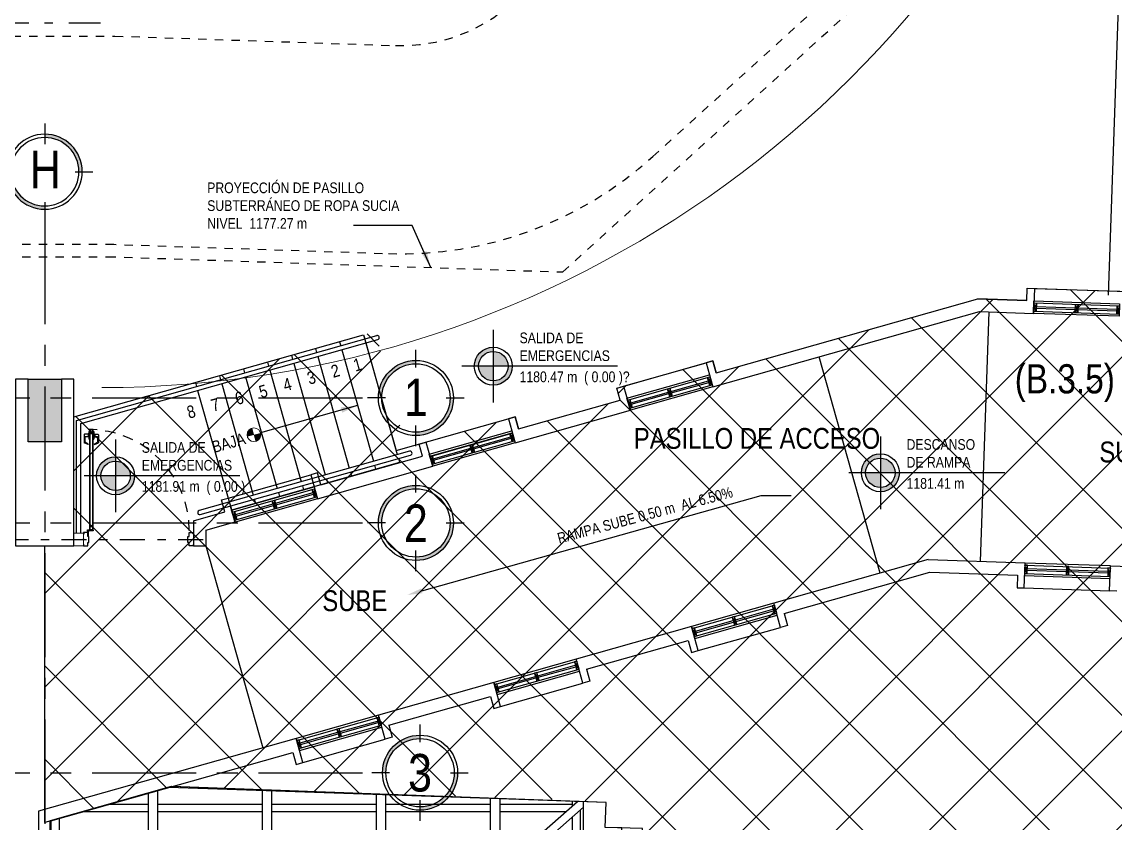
# Model space of a CAD drawing. Extents: x -28 to 149, y -33 to 76.
# Drawn here: x 55.72 to 68.86, y 29.67 to 39.29 of the extents above; entities that cross this region are included whole.
import ezdxf
from ezdxf import colors
from ezdxf.entities.mleader import LeaderData, LeaderLine
from ezdxf.enums import TextEntityAlignment as Align
from ezdxf.math import Vec2, Vec3

# ---------------------------------------------------------------- set-up
doc = ezdxf.new("R2010")
doc.units = 0
for name, pattern in [('CENTER', [2, 1.25, -0.25, 0.25, -0.25]), ('DASHDOT', [1, 0.5, -0.25, 0, -0.25]), ('DASHDOT2', [12.7, 6.35, -3.175, 0, -3.175]), ('HIDDEN2', [0.1875, 0.125, -0.0625]), ('STYLE_01', [0.15, 0.1, -0.05])]:
    doc.linetypes.add(name, pattern=pattern)
for name, color, linetype in [('arq-columnas', 5, 'Continuous'), ('arq-ejes', 1, 'DASHDOT2'), ('arq-ejes-circulo', 3, 'Continuous'), ('arq-ejes-principales', 1, 'CENTER'), ('arq-ejes-text', 2, 'Continuous'), ('arq-escaleras', 1, 'Continuous'), ('arq-escaleras-tex', 3, 'Continuous'), ('arq-existente', 3, 'DASHDOT2'), ('arq-hatch', 252, 'Continuous'), ('arq-niveles', 1, 'Continuous'), ('arq-pared mamposteria', 4, 'Continuous'), ('arq-paredes-liv', 3, 'Continuous'), ('arq-proyeccion', 251, 'STYLE_01'), ('arq-proyección edificios anexos', 250, 'Continuous'), ('arq-puertas', 2, 'Continuous'), ('arq-techo', 1, 'Continuous'), ('arq-text-area', 3, 'Continuous'), ('arq-ventanas', 2, 'Continuous')]:
    doc.layers.add(name, color=color, linetype=linetype)
doc.layers.add('mv', color=191, linetype='Continuous', plot=False)
doc.styles.add('dape 1', font='swissck.ttf', dxfattribs={"height": 4})
doc.styles.add('dape 2', font='ARIALN.TTF', dxfattribs={"height": 2.5})
doc.dimstyles.new('dape', dxfattribs={"dimtxt": 2.5, "dimasz": 2, "dimexe": 1, "dimexo": 1, "dimgap": 1, "dimtad": 1, "dimzin": 1, "dimtxsty": 'dape 2', "dimcen": 30, "dimclrd": 1, "dimclre": 1, "dimclrt": 256, "dimazin": 0, "dimtfac": 1, "dimtmove": 0, "dimatfit": 3, "dimfxl": 1, "dimarcsym": 0})

# ---------------------------------------------------------------- blocks, each defined once
blk = doc.blocks.new('DIV-V')
for p, q in [((0.03, 0.04), (0, -0.06)), ((0.03, -0.06), (0, 0.04))]:
    blk.add_line(p, q)
blk.add_lwpolyline([(0.03, 0.04), (0.03, -0.06), (0, -0.06), (0, 0.04)], close=True)
blk = doc.blocks.new('ventana 1')
for p, q in [((0.175, 1.029), (0.175, 0)), ((0.215, 0.999), (0.215, 0.529)), ((0.235, 0.999), (0.235, 0.529)), ((0.275, 1.029), (0.275, 0)), ((0.215, 0.499), (0.215, 0.03)), ((0.235, 0.499), (0.235, 0.03))]:
    blk.add_line(p, q)
blk.add_lwpolyline([(0.15, 1.029), (0.3, 1.029), (0.3, 0), (0.15, 0)], close=True)
at = {"rotation": 269.9993686240272}
for p in [(0.235, 1.029), (0.235, 0.529), (0.235, 0.03)]:
    blk.add_blockref('DIV-V', p, dxfattribs=at)
blk = doc.blocks.new('*U156')
at = {"linetype": 'Continuous'}
h = blk.add_hatch(color=251, dxfattribs=at)
h.paths.add_polyline_path([(0.1643, 0.326), (0.1803, 0.326, -0.414214), (0, 0.1457), (0, 0.1617, 0.414214)])
h.paths.add_polyline_path([(-0.1643, 0.326), (-0.1803, 0.326, -0.414214), (0, 0.5063), (0, 0.4903, 0.414214)])
for p, q in [((0, 0.5577), (0, 0.4724)), ((0, 0.5432), (0, 0.4579)), ((-0.1464, 0.326), (-0.2317, 0.326)), ((0.1464, 0.326), (0.2317, 0.326)), ((0, 0.1796), (0, 0.0943))]:
    blk.add_line(p, q, dxfattribs=at)
at = {"linetype": 'CENTER', "ltscale": 0.7}
blk.add_line((0, 0.1457), (0, 0.1457), dxfattribs=at)
at = {"linetype": 'Continuous'}
for radius in [0.1803, 0.1643]:
    blk.add_circle((0, 0.326), radius, dxfattribs=at)
blk = doc.blocks.new('Torre Sur')
blk.add_line((-6.301, 37.238), (-6.141, 41.885))
blk = doc.blocks.new('*U151')
for p, q in [((-0.13, -1.139), (-0.179, -1.158)), ((-0.179, -1.255), (-0.179, -1.158)), ((-0.128, -1.142), (-0.169, -1.167)), ((-0.169, -1.233), (-0.169, -1.167)), ((-0.128, -1.142), (-0.13, -1.139)), ((-0.057, -1.142), (-0.055, -1.139)), ((-0.057, -1.142), (-0.016, -1.167)), ((-0.055, -1.139), (-0.006, -1.158)), ((-0.016, -1.233), (-0.016, -1.167)), ((-0.006, -1.255), (-0.006, -1.158)), ((-0.128, -1.26), (-0.174, -1.26)), ((-0.134, -1.228), (-0.169, -1.228)), ((-0.128, -1.235), (-0.167, -1.235)), ((-0.134, -1.228), (-0.128, -1.235)), ((-0.128, -1.265), (-0.128, -1.23)), ((-0.123, -1.23), (-0.128, -1.23)), ((-0.123, -1.265), (-0.128, -1.265)), ((-0.123, -1.293), (-0.123, -1.203)), ((-0.115, -1.203), (-0.123, -1.203)), ((-0.115, -1.293), (-0.123, -1.293)), ((-0.07, -1.203), (-0.062, -1.203)), ((-0.07, -1.293), (-0.062, -1.293)), ((-0.062, -1.293), (-0.062, -1.203)), ((-0.062, -1.23), (-0.057, -1.23)), ((-0.062, -1.265), (-0.057, -1.265)), ((-0.051, -1.228), (-0.057, -1.235)), ((-0.057, -1.265), (-0.057, -1.23)), ((-0.057, -1.26), (-0.011, -1.26)), ((-0.051, -1.228), (-0.016, -1.228))]:
    blk.add_line(p, q)
for points in [[(-1.313, 0.069), (-1.32, 0.069), (-1.32, 0.079), (-1.27, 0.079), (-1.27, 0.039), (-1.255, 0.039), (-1.255, -0.031), (-1.27, -0.031), (-1.27, -0.079), (-1.32, -0.079), (-1.32, -0.069), (-1.31, -0.069)], [(-0.007, 0.069), (0, 0.069), (0, 0.079), (-0.05, 0.079), (-0.05, 0.039), (-0.065, 0.039), (-0.065, -0.031), (-0.05, -0.031), (-0.05, -0.079), (0, -0.079), (0, -0.069), (-0.01, -0.069)], [(-0.065, -0.109), (-0.115, -0.109), (-0.115, -0.099), (-0.065, -0.099)], [(-0.051, -0.095), (-0.051, -0.045), (-0.061, -0.045), (-0.061, -0.095)]]:
    blk.add_lwpolyline(points)
for points in [[(-0.115, -1.318), (-0.07, -1.318), (-0.07, -0.109), (-0.115, -0.109)], [(-0.078, -0.154), (-0.108, -0.154), (-0.108, -0.114), (-0.078, -0.114)], [(-0.108, -0.159), (-0.078, -0.159), (-0.078, -1.268), (-0.108, -1.268)], [(-0.078, -1.273), (-0.108, -1.273), (-0.108, -1.313), (-0.078, -1.313)]]:
    blk.add_lwpolyline(points, close=True)
blk.add_circle((-0.056, -0.104), 0.01)
at = {"color": 251, "linetype": 'HIDDEN2'}
blk.add_arc((-0.056, -0.104), 1.214, 180, 270, dxfattribs=at)
for centre, radius, start, end in [((-0.174, -1.255), 0.005, 180, 270), ((-0.167, -1.233), 0.002, 180, 270), ((-0.011, -1.255), 0.005, 270, 0)]:
    blk.add_arc(centre, radius, start, end)
at = {"layer": 'mv'}
blk.add_line((-0.07, -1.318), (-0.056, -1.318), dxfattribs=at)
for p in [(-1.32, 0), (0, 0), (0, 0), (0, 0), (0, 0), (0, 0), (0, 0), (0, 0), (0, 0), (0, 0)]:
    blk.add_point(p, dxfattribs=at)
blk = doc.blocks.new('OPSBNV SD')
for p, q in [((70.662, -54.861), (69.21, -55.271)), ((70.503, -57.72), (70.503, -54.906)), ((75.618, -55.043), (70.662, -54.861)), ((71.76, -57.72), (71.76, -54.901)), ((71.874, -57.72), (71.874, -54.905)), ((70.389, -57.72), (70.389, -54.938)), ((73.13, -57.161), (73.13, -54.952)), ((73.244, -57.06), (73.244, -54.956)), ((74.5, -55.957), (74.5, -55.002)), ((74.615, -55.857), (74.615, -55.006)), ((75.479, -55.038), (75.479, -55.097)), ((70.389, -55.163), (69.591, -55.163)), ((70.389, -55.076), (69.901, -55.076)), ((71.76, -55.076), (70.503, -55.076)), ((71.76, -55.163), (70.503, -55.163)), ((73.13, -55.076), (71.874, -55.076)), ((73.13, -55.163), (71.874, -55.163)), ((72.493, -57.72), (75.544, -55.04)), ((72.568, -57.787), (75.617, -55.109)), ((74.5, -55.076), (73.244, -55.076)), ((74.5, -55.163), (73.244, -55.163)), ((75.479, -55.076), (74.615, -55.076)), ((75.404, -55.163), (74.615, -55.163)), ((75.579, -55.142), (75.579, -55.92)), ((75.618, -66.22), (75.618, -55.043)), ((69.209, -57.72), (69.209, -55.271)), ((69.21, -55.271), (69.21, -57.72)), ((69.323, -57.72), (69.323, -55.239)), ((75.479, -55.23), (75.479, -55.92))]:
    blk.add_line(p, q)

msp = doc.modelspace()

# ---------------------------------------------------------------- hatches: boundary and pattern name
at = {"layer": 'arq-escaleras-tex'}
for points in [[(58.493, 34.412), (58.515, 34.333), (58.435, 34.311, -0.414214)], [(58.59, 34.354, -0.414214), (58.533, 34.253), (58.511, 34.332)]]:
    msp.add_hatch(color=8, dxfattribs=at).paths.add_polyline_path(points)
at = {"layer": 'arq-hatch'}
h = msp.add_hatch(dxfattribs=at)
h.set_pattern_fill('NET', color=256, scale=0.25, angle=45, style=0)
h.paths.add_polyline_path([(62.72, 16.105), (69.166, 15.884), (69.166, 16.585), (69.39, 16.585), (69.43, 17.727), (69.17, 17.736), (69.211, 18.936), (69.471, 18.927), (69.51, 20.076), (69.251, 20.085), (69.292, 21.284), (69.552, 21.275), (69.672, 24.773), (69.472, 24.78), (69.52, 26.179), (69.72, 26.172), (69.841, 29.686), (78.836, 29.411), (78.845, 29.661), (79.095, 29.653), (79.189, 32.401), (79.33, 35.048), (79.03, 35.058), (79.051, 35.658), (70.656, 35.946), (70.321, 35.857), (68.999, 35.903), (69.005, 36.053), (67.805, 36.094), (67.8, 35.944), (67.213, 35.965), (64.068, 35.076), (64.027, 35.22), (62.872, 34.894), (62.913, 34.749), (61.693, 34.404), (61.652, 34.549), (60.58, 34.246), (60.497, 34.222), (60.538, 34.078), (60.374, 34.032), (59.973, 35.572), (56.35, 34.549), (56.35, 33), (56, 33), (56, 29.834), (56.075, 29.699), (57.517, 30.109), (62.745, 29.93), (62.734, 29.619), (63.184, 29.604), (62.792, 18.21), (63.143, 18.21), (63.143, 17.598), (62.772, 17.611)])
h.paths.add_polyline_path([(74.71, 66.271), (74.179, 51.278), (76.001, 42.334), (78.998, 42.943), (77.327, 51.176), (77.858, 66.159)])
h = msp.add_hatch(dxfattribs=at)
h.set_pattern_fill('LINE', color=8, scale=0.02, angle=45, style=0)
h.set_pattern_definition([(45, (56.22398, 4.97406), (-0.04490128, 0.04490128), [])])
h.paths.add_polyline_path([(56.306, 6.62), (56.176, 6.67), (56.176, 4.448), (56.306, 4.497)])
h.paths.add_polyline_path([(56.305, 4.088), (56.176, 4.137), (56.176, 3.994), (56.085, 3.994), (56.135, 3.864), (56.305, 3.864)])
h.paths.add_polyline_path([(55.773, 3.994), (53.932, 3.994), (53.932, 3.864), (54.145, 3.864), (55.173, 3.864), (55.725, 3.864)])
h.paths.add_polyline_path([(53.932, 3.994), (53.832, 3.994), (53.832, 3.864), (53.932, 3.864)])
h.paths.add_polyline_path([(53.832, 3.994), (53.543, 3.994), (53.593, 3.864), (53.832, 3.864)])
h.paths.add_polyline_path([(-0.178, 4.53), (-0.308, 4.48), (-0.308, 4.281), (-0.178, 4.281)])
h.paths.add_polyline_path([(-0.178, 4.281), (-0.308, 4.281), (-0.308, 4.156), (-0.178, 4.156)])
h.paths.add_polyline_path([(0, 4.08), (-0.178, 4.08), (-0.178, 4.156), (-0.308, 4.156), (-0.308, 3.95), (0, 3.95)])
h.paths.add_polyline_path([(0.272, 4.08), (0, 4.08), (0, 3.95), (0.222, 3.95)])
h.paths.add_polyline_path([(10.314, 5.62), (8.257, 5.624), (8.277, 5.57), (8.772, 5.57), (9.8, 5.57), (10.295, 5.57)])
h.paths.add_polyline_path([(10.345, 5.7), (8.229, 5.7), (8.257, 5.624), (10.314, 5.62)])
h.paths.add_polyline_path([(12.772, 5.7), (10.656, 5.7), (10.686, 5.619), (12.739, 5.615)])
h.paths.add_polyline_path([(12.739, 5.615), (10.686, 5.619), (10.705, 5.57), (11.199, 5.57), (12.227, 5.57), (12.227, 5.57), (12.722, 5.57)])
h.paths.add_polyline_path([(13.1, 5.7), (13.083, 5.7), (13.1, 5.655)])
h.paths.add_polyline_path([(56.306, 8.638), (56.175, 8.688), (56.175, 8.116), (56.175, 8.1), (56.175, 8.05), (56.306, 8.05)])
h.paths.add_polyline_path([(56.306, 8.05), (56.175, 8.05), (56.175, 7.231), (56, 7.231), (56.175, 7.226), (56, 7.22), (56.175, 7.22), (56.175, 6.981), (56.306, 7.03)])
h.paths.add_polyline_path([(49.646, 35.08), (48.557, 35.08), (48.509, 34.95), (49.646, 34.95)])
h.paths.add_polyline_path([(50.58, 35.08), (49.646, 35.08), (49.646, 34.95), (50.63, 34.95)])
h.paths.add_polyline_path([(51.079, 35.08), (50.988, 35.08), (50.94, 34.95), (51.079, 34.95)])
h.paths.add_polyline_path([(51.229, 35.08), (51.079, 35.08), (51.079, 34.95), (51.229, 34.95)])
h.paths.add_polyline_path([(53.006, 35.08), (51.229, 35.08), (51.229, 34.95), (53.056, 34.95)])
h.paths.add_polyline_path([(20.511, 35.08), (20, 35.08), (20, 34.95), (20.511, 34.95)])
h.paths.add_polyline_path([(20, 35.08), (19.482, 35.08), (19.482, 34.95), (20, 34.95)])
h.paths.add_polyline_path([(42.086, 35.08), (41.057, 35.08), (41.057, 34.95), (42.086, 34.95)])
h.paths.add_polyline_path([(41.057, 35.08), (40.563, 35.08), (40.513, 34.95), (41.057, 34.95)])
h.paths.add_polyline_path([(42.58, 35.08), (42.086, 35.08), (42.086, 34.95), (42.629, 34.95)])
edge = h.paths.add_edge_path()
edge.add_line((34.58, 35.08), (34.4, 35.08))
edge.add_arc((34.4, 34.98), 0.1, 90, 180)
edge.add_line((34.3, 34.98), (34.3, 34.95))
edge.add_line((34.3, 34.95), (34.628, 34.95))
edge.add_line((34.628, 34.95), (34.58, 35.08))
h.paths.add_polyline_path([(37.006, 35.08), (34.988, 35.08), (34.938, 34.95), (37.054, 34.95)])
h.paths.add_polyline_path([(39.437, 35.08), (37.414, 35.08), (37.364, 34.95), (39.486, 34.95)])
h.paths.add_polyline_path([(18.573, 35.08), (17.4, 35.08), (17.4, 34.95), (18.622, 34.95)])
h.paths.add_polyline_path([(19.482, 35.08), (18.988, 35.08), (18.939, 34.95), (19.482, 34.95)])
h.paths.add_polyline_path([(20.973, 35.08), (20.511, 35.08), (20.511, 34.95), (20.973, 34.95)])
h.paths.add_polyline_path([(8.511, 34.95), (8.559, 35.08), (10.579, 35.08), (10.629, 34.95)])
edge = h.paths.add_edge_path()
edge.add_line((10.942, 34.95), (10.99, 35.08))
edge.add_line((10.99, 35.08), (13.008, 35.08))
edge.add_line((13.008, 35.08), (13.033, 35.015))
edge.add_line((13.033, 35.015), (13.058, 34.95))
edge.add_line((13.058, 34.95), (10.942, 34.95))
msp.add_hatch(color=256, dxfattribs=at).paths.add_polyline_path([(55.8, 34.25), (56.2, 34.25), (56.2, 35), (55.8, 35)])
at = {"layer": 'arq-niveles'}
h = msp.add_hatch(color=8, dxfattribs=at)
h.paths.add_polyline_path([(61.212, 35.157, 0.414214), (61.389, 34.979), (61.389, 35.157)])
h.paths.add_polyline_path([(61.389, 35.334), (61.389, 35.157), (61.567, 35.157, 0.414214)])
h.paths.add_polyline_path([(61.161, 35.157), (61.212, 35.157, -0.414214), (61.389, 35.334), (61.389, 35.385, 0.414214)])
h.paths.add_polyline_path([(61.389, 34.979), (61.389, 34.929, 0.414214), (61.617, 35.157), (61.567, 35.157, -0.414214)])
h = msp.add_hatch(color=8, dxfattribs=at)
h.paths.add_polyline_path([(56.673, 33.841, 0.414214), (56.851, 33.663), (56.851, 33.841)])
h.paths.add_polyline_path([(56.851, 34.018), (56.851, 33.841), (57.028, 33.841, 0.414214)])
h.paths.add_polyline_path([(56.623, 33.841), (56.673, 33.841, -0.414214), (56.851, 34.018), (56.851, 34.069, 0.414214)])
h.paths.add_polyline_path([(56.851, 33.663), (56.851, 33.613, 0.414214), (57.079, 33.841), (57.028, 33.841, -0.414214)])
h = msp.add_hatch(color=8, dxfattribs=at)
h.paths.add_polyline_path([(65.862, 33.877, 0.414214), (66.04, 33.699), (66.04, 33.877)])
h.paths.add_polyline_path([(66.04, 34.054), (66.04, 33.877), (66.217, 33.877, 0.414214)])
h.paths.add_polyline_path([(65.812, 33.877), (65.862, 33.877, -0.414214), (66.04, 34.054), (66.04, 34.105, 0.414214)])
h.paths.add_polyline_path([(66.04, 33.699), (66.04, 33.649, 0.414214), (66.268, 33.877), (66.217, 33.877, -0.414214)])

# ---------------------------------------------------------------- linework, layer by layer
at = {"layer": 'arq-columnas'}
msp.add_lwpolyline([(55.8, 35), (55.65, 35), (55.65, 33), (56.35, 33), (56.35, 35), (56.2, 35), (56.2, 34.25), (55.8, 34.25), (55.8, 35), (56.2, 35)], dxfattribs=at)
at = {"layer": 'arq-ejes', "ltscale": 0.06}
msp.add_line((56.67, 39.277), (53.772, 39.277), dxfattribs=at)
at = {"layer": 'arq-ejes', "linetype": 'DASHDOT', "ltscale": 0.6}
msp.add_line((57.903, 33.073), (54.312, 33.073), dxfattribs=at)
at = {"layer": 'arq-ejes-principales'}
for p, q in [((56, 36.913), (56, -2.679)), ((-5.431, 34.775), (59.88, 34.775)), ((-5.431, 33.275), (59.88, 33.275)), ((-5.431, 30.275), (59.93, 30.275))]:
    msp.add_line(p, q, dxfattribs=at)
at = {"layer": 'arq-escaleras'}
for p, q in [((67.245, 32.812), (67.348, 35.81)), ((56.383, 34.506), (59.989, 35.525)), ((56.433, 34.468), (60.002, 35.477)), ((66.038, 32.671), (65.303, 35.269)), ((56.35, 33.153), (56.35, 34.549)), ((56.383, 33.15), (56.383, 34.506)), ((56.433, 33.15), (56.433, 34.468)), ((60.264, 34), (58.243, 33.429)), ((57.936, 33), (58.621, 30.574))]:
    msp.add_line(p, q, dxfattribs=at)
for points in [[(56.35, 34.549), (59.831, 35.532), (59.844, 35.484)], [(59.253, 35.369), (59.267, 35.321)], [(59.542, 35.451), (59.556, 35.403)], [(59.569, 35.355), (59.948, 34.015)], [(59.858, 35.436), (60.236, 34.097)], [(58.676, 35.206), (58.69, 35.158)], [(58.965, 35.288), (58.978, 35.239)], [(59.28, 35.273), (59.659, 33.933)], [(58.387, 35.124), (58.401, 35.076)], [(58.703, 35.11), (59.082, 33.77)], [(58.992, 35.191), (59.37, 33.852)], [(57.81, 34.961), (57.823, 34.913)], [(58.099, 35.043), (58.112, 34.995)], [(58.126, 34.947), (58.504, 33.607)], [(58.414, 35.028), (58.793, 33.689)], [(57.837, 34.865), (58.202, 33.574)], [(60.381, 34.137), (57.855, 33.423)], [(57.868, 33.375), (60.394, 34.089)], [(60.25, 34.048), (60.264, 34)], [(59.961, 33.967), (59.975, 33.919)], [(59.384, 33.804), (59.398, 33.756)], [(59.673, 33.885), (59.686, 33.837)], [(58.807, 33.64), (58.82, 33.592)], [(59.095, 33.722), (59.109, 33.674)], [(58.218, 33.526), (58.216, 33.525)], [(58.518, 33.559), (58.532, 33.511)], [(58.229, 33.477), (58.232, 33.478)], [(58.229, 33.477), (58.243, 33.429)]]:
    msp.add_lwpolyline(points, dxfattribs=at)
for points in [[(59.109, 33.674), (59.109, 33.674)], [(58.532, 33.511), (58.532, 33.511)], [(58.82, 33.592), (58.82, 33.592)]]:
    msp.add_lwpolyline(points, close=True, dxfattribs=at)
for centre, start, end in [((59.995, 35.501), 285.7825, 105.7825), ((60.388, 34.113), 285.7825, 105.7825), ((57.862, 33.399), 105.7825, 285.7825)]:
    msp.add_arc(centre, 0.025, start, end, dxfattribs=at)
at = {"layer": 'arq-escaleras-tex', "color": 1, "lineweight": 0}
msp.add_circle((58.513, 34.333), 0.0821, dxfattribs=at)
at = {"layer": 'arq-hatch'}
for points in [[(56, 29.678), (56, 33), (56.35, 33), (56.35, 34.549), (59.831, 35.532), (60.223, 34.145), (61.652, 34.549), (61.693, 34.404), (62.913, 34.749), (62.872, 34.894), (64.027, 35.22), (64.068, 35.076), (67.213, 35.965), (67.8, 35.944), (67.805, 36.094), (69.005, 36.053)], [(69.166, 15.885), (62.72, 16.107), (62.772, 17.611), (63.122, 17.599), (63.142, 18.198), (62.792, 18.21), (63.184, 29.604), (62.734, 29.619), (62.744, 29.919), (57.527, 30.109), (56, 29.678)]]:
    msp.add_lwpolyline(points, dxfattribs=at)
at = {"layer": 'arq-niveles'}
for p, q in [((61.389, 35.594), (61.389, 34.72)), ((62.883, 35.157), (61.013, 35.157)), ((66.04, 34.314), (66.04, 33.44)), ((56.851, 34.278), (56.851, 33.403)), ((58.345, 33.841), (56.474, 33.841)), ((67.534, 33.877), (65.663, 33.877))]:
    msp.add_line(p, q, dxfattribs=at)
for centre, radius in [((61.389, 35.157), 0.228), ((61.389, 35.157), 0.177), ((56.851, 33.841), 0.228), ((66.04, 33.877), 0.228), ((66.04, 33.877), 0.177), ((56.851, 33.841), 0.177)]:
    msp.add_circle(centre, radius, dxfattribs=at)
at = {"layer": 'arq-pared mamposteria', "lineweight": 0}
for p, q in [((56.466, 33.15), (56.35, 33.15)), ((56.35, 33), (56.35, 33.15)), ((56.466, 33), (56.466, 33.15)), ((56.35, 33), (56.466, 33))]:
    msp.add_line(p, q, dxfattribs=at)
at = {"layer": 'arq-paredes-liv'}
for p, q in [((67.8, 35.944), (67.805, 36.094)), ((67.8, 35.944), (67.805, 36.094)), ((67.805, 36.094), (67.891, 36.091)), ((67.891, 36.091), (67.881, 35.791)), ((64.068, 35.076), (67.213, 35.965)), ((67.8, 35.944), (67.213, 35.965)), ((64.026, 34.908), (67.231, 35.814)), ((67.231, 35.814), (67.881, 35.791)), ((64.027, 35.22), (63.945, 35.197)), ((64.068, 35.076), (64.027, 35.22)), ((63.945, 35.197), (64.026, 34.908)), ((62.872, 34.894), (62.955, 34.917)), ((62.913, 34.749), (62.872, 34.894)), ((62.913, 34.749), (62.872, 34.894)), ((62.955, 34.917), (63.036, 34.628)), ((61.693, 34.404), (62.913, 34.749)), ((61.652, 34.549), (61.57, 34.525)), ((61.651, 34.237), (63.036, 34.628)), ((61.693, 34.404), (61.652, 34.549)), ((61.57, 34.525), (61.651, 34.237)), ((60.497, 34.222), (60.58, 34.246)), ((60.538, 34.078), (60.497, 34.222)), ((60.58, 34.246), (60.661, 33.957)), ((59.318, 33.733), (60.538, 34.078)), ((59.276, 33.565), (60.661, 33.957)), ((59.277, 33.877), (59.195, 33.854)), ((59.195, 33.854), (59.276, 33.565)), ((59.318, 33.733), (59.277, 33.877)), ((59.318, 33.733), (59.277, 33.877)), ((58.122, 33.551), (58.205, 33.574)), ((58.163, 33.407), (58.122, 33.551)), ((58.205, 33.574), (58.286, 33.286)), ((57.786, 33.3), (58.163, 33.407)), ((57.786, 33.3), (57.786, 33)), ((57.936, 33.186), (58.286, 33.286)), ((57.936, 33.186), (57.936, 33)), ((57.786, 33), (57.936, 33)), ((66.615, 32.834), (67.778, 32.794)), ((67.767, 32.494), (67.778, 32.794)), ((68.795, 32.459), (68.806, 32.758)), ((68.806, 32.758), (77.19, 32.47)), ((64.884, 32.189), (66.633, 32.683)), ((66.633, 32.683), (67.687, 32.647)), ((67.687, 32.647), (67.682, 32.497)), ((67.687, 32.647), (67.682, 32.497)), ((67.682, 32.497), (67.767, 32.494)), ((68.881, 32.456), (68.795, 32.459)), ((64.842, 32.021), (64.76, 32.31)), ((64.884, 32.189), (64.925, 32.044)), ((63.852, 31.741), (63.771, 32.03)), ((64.925, 32.044), (64.842, 32.021)), ((62.509, 31.517), (63.729, 31.862)), ((63.729, 31.862), (63.77, 31.718)), ((63.729, 31.862), (63.77, 31.718)), ((63.77, 31.718), (63.852, 31.741)), ((62.467, 31.35), (62.386, 31.638)), ((62.509, 31.517), (62.55, 31.373)), ((61.477, 31.07), (61.396, 31.359)), ((62.55, 31.373), (62.467, 31.35)), ((60.134, 30.846), (61.354, 31.191)), ((61.354, 31.191), (61.395, 31.047)), ((61.395, 31.047), (61.477, 31.07)), ((60.092, 30.678), (60.011, 30.967)), ((60.134, 30.846), (60.175, 30.702)), ((60.134, 30.846), (60.175, 30.702)), ((59.102, 30.399), (59.021, 30.687)), ((60.175, 30.702), (60.092, 30.678)), ((56.075, 29.699), (58.979, 30.52)), ((58.979, 30.52), (59.02, 30.375)), ((59.02, 30.375), (59.102, 30.399)), ((56.075, 29.699), (56.075, 27.25))]:
    msp.add_line(p, q, dxfattribs=at)
for points in [[(66.615, 32.834), (64.76, 32.31)], [(63.771, 32.03), (62.386, 31.638)], [(61.396, 31.359), (60.011, 30.967)], [(59.021, 30.687), (55.925, 29.812), (55.925, 27.1)]]:
    msp.add_lwpolyline(points, dxfattribs=at)
at = {"layer": 'arq-proyeccion'}
for p, q in [((62.224, 36.288), (68.841, 42.291)), ((53.612, 39.121), (56.844, 39.121)), ((56.844, 39.121), (60.214, 39.007)), ((53.729, 36.621), (56.844, 36.621)), ((56.76, 36.622), (60.13, 36.509)), ((53.729, 36.471), (56.844, 36.471)), ((56.755, 36.472), (62.224, 36.288))]:
    msp.add_line(p, q, dxfattribs=at)
msp.add_lwpolyline([(63.305, 37.673), (68.639, 42.513)], dxfattribs=at)
for radius in [2, 4.5]:
    msp.add_arc((60.281, 41.006), radius, 268.07, 312.2173, dxfattribs=at)
at = {"layer": 'arq-proyección edificios anexos'}
msp.add_lwpolyline([(62.1, 5.617), (62.335, 12.173), (62.512, 17.32), (62.553, 18.519), (62.697, 22.726), (62.934, 29.612), (62.734, 29.619), (62.744, 29.919), (57.492, 30.099)], dxfattribs=at)
at = {"layer": 'arq-proyección edificios anexos', "lineweight": 0}
msp.add_arc((56.685, 47.65), 12.75, 270, 342.0037, dxfattribs=at)
msp.add_arc((56.685, 47.65), 12.75, 270, 342.0037, dxfattribs=at)
at = {"layer": 'arq-ventanas'}
for p, q in [((67.891, 36.091), (68.919, 36.056)), ((62.955, 34.917), (63.945, 35.197)), ((60.629, 34.073), (61.618, 34.353)), ((58.205, 33.574), (59.195, 33.854)), ((67.767, 32.494), (68.795, 32.459)), ((63.852, 31.741), (64.842, 32.021)), ((61.477, 31.07), (62.467, 31.35)), ((59.102, 30.399), (60.092, 30.678))]:
    msp.add_line(p, q, dxfattribs=at)

# ---------------------------------------------------------------- block references
at = {"layer": 'arq-ejes-circulo', "xscale": -2.5, "yscale": 2.5, "zscale": 2.5}
msp.add_blockref('*U156', (56, 36.677), dxfattribs=at)
at = {"layer": 'arq-ejes-circulo', "xscale": 2.5, "yscale": 2.5, "zscale": 2.5, "rotation": 180}
for p in [(60.459, 35.59), (60.459, 34.09), (60.509, 31.09)]:
    msp.add_blockref('*U156', p, dxfattribs=at)
at = {"layer": 'arq-proyección edificios anexos', "lineweight": 0}
msp.add_blockref('Torre Sur', (75.083, -1.228), dxfattribs=at)
at = {"layer": 'arq-puertas', "color": 253, "rotation": 180}
msp.add_blockref('*U151', (56.466, 33.079), dxfattribs=at)
at = {"layer": 'arq-techo', "color": 1, "linetype": 'Continuous'}
msp.add_blockref('OPSBNV SD', (-13.144, 84.97), dxfattribs=at)
at = {"layer": 'arq-ventanas'}
for p, rotation in [((68.904, 35.606), 88.03079997721943), ((64.067, 34.764), 105.7824892479678), ((61.692, 34.092), 105.7824892479678), ((59.317, 33.421), 105.7824892479678)]:
    msp.add_blockref('ventana 1', p, dxfattribs=dict(at, rotation=rotation))
at = {"layer": 'arq-ventanas', "xscale": -1}
for p, rotation in [((68.811, 32.908), 88.02738241629226), ((64.72, 32.454), 105.7824892479563), ((62.345, 31.783), 105.7824892479563), ((59.97, 31.111), 105.7824892479563)]:
    msp.add_blockref('ventana 1', p, dxfattribs=dict(at, rotation=rotation))

# ---------------------------------------------------------------- texts
at = {"layer": 'arq-ejes-text', "style": 'dape 2'}
for s, p in [('1', (60.459, 34.782)), ('2', (60.459, 33.275)), ('3', (60.509, 30.275))]:
    msp.add_text(s, height=0.45, dxfattribs=at).set_placement(p, align=Align.MIDDLE)
at = {"layer": 'arq-ejes-text', "insert": (55.821, 37.744), "char_height": 0.45, "width": 0.35301, "attachment_point": 1, "style": 'dape 2'}
msp.add_mtext('H', dxfattribs=at)
at = {"layer": 'arq-escaleras-tex', "rotation": 15.7825, "style": 'dape 2'}
for s, insert, char_height, width, attachment_point in [('1', (59.784, 35.261), 0.15, 0.42581, 3), ('3', (59.229, 35.104), 0.15, 0.42581, 3), ('2', (59.517, 35.186), 0.15, 0.42581, 3), ('4', (58.94, 35.023), 0.15, 0.42581, 3), ('6', (58.363, 34.86), 0.15, 0.42581, 3), ('5', (58.651, 34.941), 0.15, 0.42581, 3), ('8', (57.785, 34.696), 0.15, 0.42581, 3), ('7', (58.074, 34.778), 0.15, 0.42581, 3), ('BAJA', (58.035, 34.112), 0.1414, 0.33047, 7)]:
    msp.add_mtext(s, dxfattribs=dict(at, insert=insert, char_height=char_height, width=width, attachment_point=attachment_point))
at = {"layer": 'arq-escaleras-tex', "char_height": 0.25, "width": 0.55366, "attachment_point": 9, "style": 'dape 2'}
for insert in [(69.451, 33.998), (60.115, 32.212)]:
    msp.add_mtext('SUBE', dxfattribs=dict(at, insert=insert))
at = {"layer": 'arq-existente', "insert": (67.591, 34.725), "char_height": 0.4, "width": 1.39095, "attachment_point": 7, "style": 'dape 1'}
msp.add_mtext('\\pi0.69547;\\P\\pi0.063428;{\\H0.875x;(B.3.5)}', dxfattribs=at)
at = {"layer": 'arq-niveles', "color": 2, "style": 'dape 2'}
for s, p in [('1180.47 m  ( 0.00 )?', (61.705, 34.965)), ('1181.91 m  ( 0.00 )', (57.167, 33.649)), ('1181.41 m  ', (66.355, 33.685))]:
    msp.add_text(s, height=0.12821, dxfattribs=at).set_placement(p)
msp.add_text('RAMPA SUBE 0.50 m  AL 6.50%%%', height=0.12821, rotation=15.0217, dxfattribs=at).set_placement((62.18, 33.025))
at = {"layer": 'arq-niveles', "color": 2, "attachment_point": 1, "style": 'dape 2'}
for s, insert, char_height, width in [('PROYECCIÓN DE PASILLO SUBTERRÁNEO DE ROPA SUCIA\\PNIVEL  1177.27 m', (57.952, 37.363), 0.12821, 2.68888), ('SALIDA DE EMERGENCIAS', (61.705, 35.561), 0.12821, 1.68961), ('SALIDA DE EMERGENCIAS', (57.166, 34.245), 0.12821, 1.68961), ('DESCANSO \\PDE RAMPA', (66.355, 34.281), 0.1282, 1.68961)]:
    msp.add_mtext(s, dxfattribs=dict(at, insert=insert, char_height=char_height, width=width))
at = {"layer": 'arq-text-area', "insert": (62.679, 34.415), "char_height": 0.25, "width": 3.36639, "attachment_point": 1, "style": 'dape 2'}
msp.add_mtext('\\pi0.3991;PASILLO DE ACCESO', dxfattribs=at)

# ---------------------------------------------------------------- leaders
at = {"layer": 'arq-escaleras'}
ml = msp.add_multileader_mtext('Standard', dxfattribs=at)
ml.set_content('', color=256)
ml.set_leader_properties()
ml.build(insert=Vec2(0, 0))
ml.multileader.update_dxf_attribs({"dogleg_length": 0.36, "arrow_head_size": 0.18})
ctx = ml.context
ctx.base_point, ctx.char_height, ctx.arrow_head_size, ctx.landing_gap_size, ctx.plane_origin = Vec3(64.969, 33.606), 0.18, 0.18, 0.09, Vec3(60.356, 32.41)
notes = []
notes.append((ctx, [(0, (1, 1, 0), (64.609, 33.606), (1, 0), 0.36, [(0, [(60.356, 32.41)], 0, [])])]))
ctx.mtext.insert, ctx.mtext.flow_direction = Vec3(65.059, 33.696), 5
at = {"layer": 'arq-escaleras-tex'}
for points, override in [([(60.638, 36.342), (60.416, 36.848), (59.71, 36.848)], {"dimscale": 0.1, "dimtad": 0}), ([(59.758, 34.685), (58.592, 34.355)], {"dimscale": 0.1, "dimgap": 1, "dimtad": 0})]:
    msp.add_leader(points, dimstyle='dape', override=override, dxfattribs=at)
for ctx, leaders in notes:
    for number, flags, end, landing, length, lines in leaders:
        leader = LeaderData()
        leader.index, (leader.has_last_leader_line, leader.has_dogleg_vector, leader.attachment_direction) = number, flags
        leader.last_leader_point, leader.dogleg_vector, leader.dogleg_length = Vec3(end), Vec3(landing), length
        for number, points, colour, breaks in lines:
            line = LeaderLine()
            line.index, line.vertices, line.color, line.breaks = number, Vec3.list(points), colors.encode_raw_color(colour), breaks
            leader.lines.append(line)
        ctx.leaders.append(leader)

doc.saveas('drawing.dxf')
